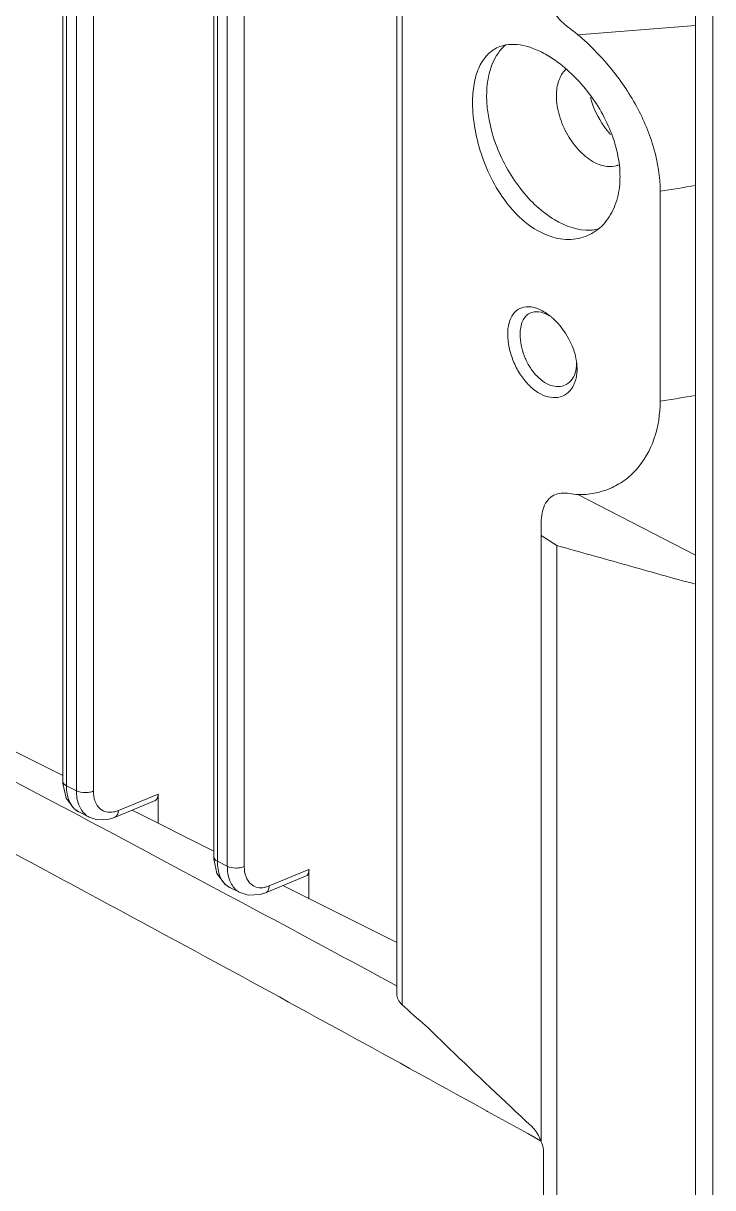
# Model space of a CAD drawing. Header units: millimetres. Extents: x 1177 to 4296, y 93 to 2298.
# Drawn here: x 3758.75 to 3787.18, y 1330.97 to 1378.99 of the extents above; entities that cross this region are included whole.
import ezdxf

# ---------------------------------------------------------------- set-up
doc = ezdxf.new("R2010")
doc.units = ezdxf.units.MM
doc.header["$LTSCALE"] = 0.1
doc.layers.get('0').update_dxf_attribs({"lineweight": 13})

msp = doc.modelspace()

# ---------------------------------------------------------------- linework, layer by layer
at = {"lineweight": 9}
for p, q in [((3787.179, 1487.104), (3787.179, 1149.354)), ((3774.149, 1338.958), (3774.149, 1464.202)), ((3774.372, 1338.514), (3774.372, 1463.741)), ((3786.472, 1355.857), (3786.472, 1442.46)), ((3760.381, 1347.716), (3760.381, 1431.021)), ((3760.527, 1347.54), (3760.527, 1430.844)), ((3760.94, 1430.638), (3760.94, 1347.334)), ((3761.637, 1430.633), (3761.637, 1347.329)), ((3766.603, 1344.605), (3766.603, 1427.909)), ((3766.75, 1344.428), (3766.75, 1427.733)), ((3767.162, 1427.526), (3767.162, 1344.222)), ((3767.86, 1427.522), (3767.86, 1344.218)), ((3781.62, 1378.513), (3786.472, 1378.898)), ((3785.011, 1372.059), (3785.011, 1363.407)), ((3781.579, 1364.88), (3781.584, 1364.727)), ((3781.62, 1359.552), (3786.472, 1357.048)), ((3780.108, 1332.858), (3780.111, 1357.858)), ((3780.111, 1357.858), (3780.744, 1357.449)), ((3780.744, 1286.434), (3780.744, 1357.449)), ((3786.472, 1268.406), (3786.472, 1355.857)), ((3757.008, 1349.646), (3760.381, 1347.96)), ((3757.306, 1348.288), (3760.017, 1346.855)), ((3760.381, 1347.717), (3760.382, 1347.636)), ((3760.382, 1347.636), (3760.511, 1347.037)), ((3760.527, 1347.54), (3760.94, 1347.334)), ((3760.511, 1347.037), (3760.843, 1346.588)), ((3762.515, 1346.24), (3764.165, 1346.92)), ((3762.669, 1346.521), (3764.308, 1347.196)), ((3764.308, 1347.196), (3764.308, 1345.996)), ((3760.017, 1346.855), (3761.045, 1346.31)), ((3760.843, 1346.588), (3761.038, 1346.462)), ((3761.037, 1346.463), (3761.47, 1346.247)), ((3763.231, 1346.535), (3766.603, 1344.849)), ((3761.045, 1346.31), (3761.465, 1346.086)), ((3761.465, 1346.249), (3761.798, 1346.143)), ((3761.465, 1346.249), (3761.47, 1346.247)), ((3761.465, 1346.086), (3762.287, 1345.65)), ((3762.287, 1345.65), (3763.798, 1344.846)), ((3763.798, 1344.846), (3764.229, 1344.616)), ((3764.229, 1344.616), (3767.161, 1343.05)), ((3766.603, 1344.605), (3766.605, 1344.525)), ((3766.605, 1344.525), (3766.734, 1343.926)), ((3766.75, 1344.428), (3767.162, 1344.222)), ((3768.891, 1343.41), (3770.53, 1344.085)), ((3770.53, 1344.085), (3770.53, 1342.885)), ((3766.734, 1343.926), (3767.066, 1343.477)), ((3768.738, 1343.129), (3770.388, 1343.809)), ((3767.066, 1343.477), (3767.261, 1343.351)), ((3767.259, 1343.352), (3767.692, 1343.135)), ((3767.688, 1343.138), (3768.021, 1343.031)), ((3767.688, 1343.138), (3767.692, 1343.135)), ((3769.453, 1343.424), (3774.149, 1341.076)), ((3767.161, 1343.05), (3767.58, 1342.826)), ((3767.58, 1342.826), (3768.398, 1342.387)), ((3763.557, 1341.957), (3763.437, 1342.021)), ((3763.736, 1341.86), (3763.557, 1341.957)), ((3764.16, 1341.63), (3763.736, 1341.86)), ((3764.584, 1341.4), (3764.16, 1341.63)), ((3765.462, 1340.925), (3764.584, 1341.4)), ((3774.149, 1339.285), (3774.061, 1339.329)), ((3777.851, 1334.139), (3777.749, 1334.196)), ((3777.895, 1334.114), (3777.851, 1334.139)), ((3779.548, 1333.199), (3777.895, 1334.114)), ((3780.084, 1332.902), (3779.548, 1333.199)), ((3780.2, 1332.451), (3780.2, 1311.735))]:
    msp.add_line(p, q, dxfattribs=at)
for points in [[(3761.798, 1346.143), (3762.293, 1346.167), (3762.515, 1346.24)], [(3768.021, 1343.031), (3768.516, 1343.056), (3768.738, 1343.129)]]:
    msp.add_lwpolyline(points, dxfattribs=at)
for centre, radius, start, end in [((3776.603, 1371.948), 6.866, 40.1532, 42.2478), ((3782.964, 1373.941), 0.865, 289.5239, 291.9703), ((3899.772, 664.731), 716.577, 99.097348, 99.21568), ((3778.938, 1364.985), 2.467, 49.9554, 52.9546), ((3778.8, 1364.822), 2.68, 45.65, 49.942), ((3779.403, 1364.719), 2.184, 6.274, 10.0511), ((3779.648, 1364.747), 1.937, 3.9226, 6.245), ((3780.806, 1364.69), 0.685, 296.5269, 305.635), ((3899.764, 656.119), 716.529, 99.097346, 99.215681), ((2972.124, -121.621), 1663.858, 61.602281, 61.943918), ((3761.362, 1347.113), 0.727, 235.4868, 243.4173), ((3761.826, 1346.956), 0.794, 229.521, 243.0022), ((3767.585, 1344.002), 0.727, 235.4868, 243.4173), ((3768.048, 1343.845), 0.794, 229.521, 243.0022), ((2879.369, -315.429), 1881.151, 61.600707, 61.796921), ((2934.268, -191.347), 1743.198, 61.061568, 61.522029)]:
    msp.add_arc(centre, radius, start, end, dxfattribs=at)
for centre, major_axis, ratio, start_param, end_param in [((3763.954, 1347.374), (-0.224, 0.448), 0.611425, -3.185781, -2.255396), ((3770.177, 1344.262), (-0.224, 0.448), 0.611425, -3.185781, -2.255396), ((3776.149, 1338.915), (2, -0.055), 0.478332, -3.128327, -2.651593), ((3802.471, 1344.859), (31.623, -0.877), 0.478332, -2.651593, -2.588756)]:
    msp.add_ellipse(centre, major_axis=major_axis, ratio=ratio, start_param=start_param, end_param=end_param, dxfattribs=at)
for points, knots in [([(3780.109, 1381.622), (3780.11, 1381.483), (3780.1, 1381.199), (3780.123, 1380.601), (3780.301, 1379.991), (3780.619, 1379.441), (3780.914, 1379.07), (3781.266, 1378.78), (3781.508, 1378.608), (3781.621, 1378.513)], [0, 0, 0, 0, 0.114987, 0.233648, 0.491748, 0.625782, 0.756062, 0.878734, 1, 1, 1, 1]), ([(3780.683, 1377.458), (3780.509, 1377.58), (3780.161, 1377.793), (3779.491, 1378.079), (3778.953, 1378.15), (3778.635, 1378.09)], [0, 0, 0, 0, 0.29197, 0.55609, 1, 1, 1, 1]), ([(3781.621, 1378.513), (3782.099, 1378.107), (3782.996, 1377.188), (3784.084, 1375.607), (3784.815, 1373.872), (3785.014, 1372.648), (3785.011, 1372.059)], [0, 0, 0, 0, 0.251345, 0.510975, 0.764202, 1, 1, 1, 1]), ([(3778.268, 1377.967), (3778.108, 1377.887), (3777.804, 1377.646), (3777.492, 1377.118), (3777.311, 1376.452), (3777.275, 1375.963), (3777.275, 1375.704)], [0, 0, 0, 0, 0.207379, 0.435777, 0.699431, 1, 1, 1, 1]), ([(3778.641, 1378.099), (3778.575, 1378.042), (3778.312, 1377.78), (3778.133, 1377.442), (3778.04, 1377.175)], [0, 0, 0, 0, 0.236218, 1, 1, 1, 1]), ([(3778.635, 1378.09), (3778.603, 1378.084), (3778.477, 1378.056), (3778.354, 1378.01), (3778.268, 1377.967)], [0, 0, 0, 0, 0.254246, 1, 1, 1, 1]), ([(3778.04, 1377.175), (3778.009, 1377.086), (3777.897, 1376.703), (3777.857, 1376.3), (3777.857, 1375.995)], [0, 0, 0, 0, 0.235186, 1, 1, 1, 1]), ([(3781.685, 1376.565), (3781.607, 1376.651), (3781.298, 1376.975), (3780.955, 1377.267), (3780.683, 1377.458)], [0, 0, 0, 0, 0.259773, 1, 1, 1, 1]), ([(3780.733, 1375.995), (3780.733, 1376.207), (3780.782, 1376.602), (3780.986, 1376.955), (3781.116, 1377.077)], [0, 0, 0, 0, 0.543525, 1, 1, 1, 1]), ([(3783.149, 1374.015), (3783.086, 1374.228), (3782.778, 1375.077), (3782.289, 1375.857), (3781.851, 1376.376)], [0, 0, 0, 0, 0.246554, 1, 1, 1, 1]), ([(3782.114, 1370.275), (3781.873, 1370.155), (3781.314, 1370.014), (3780.428, 1370.163), (3779.567, 1370.637), (3778.792, 1371.385), (3778.146, 1372.343), (3777.659, 1373.432), (3777.354, 1374.566), (3777.275, 1375.334), (3777.275, 1375.704)], [0, 0, 0, 0, 0.096278, 0.199339, 0.314352, 0.442578, 0.58141, 0.72543, 0.867625, 1, 1, 1, 1]), ([(3782.143, 1370.455), (3781.631, 1370.429), (3780.802, 1370.724), (3779.887, 1371.429), (3778.975, 1372.434), (3778.146, 1373.955), (3777.857, 1375.328), (3777.857, 1375.995)], [0, 0, 0, 0, 0.202532, 0.324496, 0.457274, 0.736429, 1, 1, 1, 1]), ([(3780.733, 1375.995), (3780.733, 1375.721), (3780.828, 1375.152), (3781.17, 1374.362), (3781.672, 1373.685), (3782.108, 1373.345), (3782.336, 1373.231)], [0, 0, 0, 0, 0.246792, 0.511785, 0.770324, 1, 1, 1, 1]), ([(3782.137, 1375.932), (3782.247, 1375.505), (3782.504, 1374.961), (3782.872, 1374.508), (3782.97, 1374.403)], [0, 0, 0, 0, 0.754714, 1, 1, 1, 1]), ([(3783.356, 1372.663), (3783.356, 1372.773), (3783.337, 1373.229), (3783.248, 1373.682), (3783.149, 1374.015)], [0, 0, 0, 0, 0.239789, 1, 1, 1, 1]), ([(3782.336, 1373.231), (3782.486, 1373.156), (3782.789, 1373.051), (3783.115, 1373.077), (3783.253, 1373.126)], [0, 0, 0, 0, 0.534426, 1, 1, 1, 1]), ([(3783.356, 1372.663), (3783.356, 1372.557), (3783.34, 1372.153), (3783.256, 1371.749), (3783.149, 1371.47)], [0, 0, 0, 0, 0.26228, 1, 1, 1, 1]), ([(3783.149, 1371.47), (3783.05, 1371.211), (3782.778, 1370.734), (3782.345, 1370.391), (3782.114, 1370.275)], [0, 0, 0, 0, 0.517969, 1, 1, 1, 1]), ([(3778.724, 1366.157), (3778.722, 1366.316), (3778.754, 1366.611), (3778.919, 1366.996), (3779.207, 1367.252), (3779.45, 1367.298), (3779.569, 1367.297)], [0, 0, 0, 0, 0.299801, 0.553858, 0.776011, 1, 1, 1, 1]), ([(3779.569, 1367.297), (3779.612, 1367.296), (3779.802, 1367.28), (3779.985, 1367.214), (3780.116, 1367.148)], [0, 0, 0, 0, 0.230578, 1, 1, 1, 1]), ([(3779.636, 1367.028), (3779.745, 1367.082), (3780.028, 1367.116), (3780.284, 1367.013), (3780.413, 1366.942)], [0, 0, 0, 0, 0.451839, 1, 1, 1, 1]), ([(3780.116, 1367.148), (3780.142, 1367.134), (3780.249, 1367.077), (3780.35, 1367.009), (3780.424, 1366.954)], [0, 0, 0, 0, 0.240528, 1, 1, 1, 1]), ([(3779.234, 1366.149), (3779.236, 1366.249), (3779.25, 1366.438), (3779.323, 1366.696), (3779.451, 1366.902), (3779.572, 1366.996), (3779.636, 1367.028)], [0, 0, 0, 0, 0.295949, 0.557333, 0.78795, 1, 1, 1, 1]), ([(3780.673, 1366.738), (3780.764, 1366.649), (3781.112, 1366.261), (3781.363, 1365.787), (3781.478, 1365.411)], [0, 0, 0, 0, 0.244801, 1, 1, 1, 1]), ([(3781.144, 1363.702), (3781.042, 1363.629), (3780.79, 1363.529), (3780.368, 1363.561), (3779.944, 1363.755), (3779.548, 1364.089), (3779.205, 1364.533), (3778.939, 1365.053), (3778.769, 1365.601), (3778.721, 1365.977), (3778.724, 1366.157)], [0, 0, 0, 0, 0.093411, 0.193279, 0.306466, 0.434619, 0.574893, 0.720944, 0.865758, 1, 1, 1, 1]), ([(3781.112, 1364.076), (3781.022, 1364.032), (3780.811, 1363.981), (3780.477, 1364.042), (3780.148, 1364.223), (3779.845, 1364.506), (3779.588, 1364.869), (3779.329, 1365.408), (3779.24, 1365.857), (3779.234, 1366.149)], [0, 0, 0, 0, 0.093963, 0.196168, 0.31176, 0.441239, 0.581333, 0.726089, 1, 1, 1, 1]), ([(3781.584, 1364.727), (3781.585, 1364.672), (3781.577, 1364.465), (3781.53, 1364.258), (3781.47, 1364.119)], [0, 0, 0, 0, 0.266364, 1, 1, 1, 1]), ([(3781.568, 1364.982), (3781.568, 1364.937), (3781.562, 1364.766), (3781.523, 1364.595), (3781.473, 1364.479)], [0, 0, 0, 0, 0.264102, 1, 1, 1, 1]), ([(3781.473, 1364.479), (3781.458, 1364.444), (3781.393, 1364.312), (3781.293, 1364.196), (3781.205, 1364.133)], [0, 0, 0, 0, 0.265231, 1, 1, 1, 1]), ([(3781.47, 1364.119), (3781.451, 1364.076), (3781.372, 1363.917), (3781.251, 1363.777), (3781.144, 1363.702)], [0, 0, 0, 0, 0.265174, 1, 1, 1, 1]), ([(3781.618, 1359.552), (3782.066, 1359.539), (3782.752, 1359.666), (3783.541, 1360.108), (3784.237, 1360.74), (3784.863, 1361.851), (3785.012, 1362.875), (3785.011, 1363.407)], [0, 0, 0, 0, 0.233981, 0.350901, 0.470118, 0.72159, 1, 1, 1, 1]), ([(3781.618, 1359.552), (3781.388, 1359.559), (3781.056, 1359.666), (3780.622, 1359.545), (3780.267, 1359.267), (3780.069, 1358.641), (3780.112, 1358.135), (3780.111, 1357.857)], [0, 0, 0, 0, 0.243059, 0.352805, 0.461054, 0.706564, 1, 1, 1, 1]), ([(3780.745, 1357.448), (3781.698, 1357.183), (3783.607, 1356.653), (3785.512, 1356.105), (3786.472, 1355.858)], [0, 0, 0, 0, 0.499489, 1, 1, 1, 1]), ([(3760.381, 1347.717), (3760.381, 1347.682), (3760.418, 1347.604), (3760.487, 1347.56), (3760.527, 1347.54)], [0, 0, 0, 0, 0.433638, 1, 1, 1, 1]), ([(3760.742, 1346.726), (3760.706, 1346.778), (3760.57, 1347.028), (3760.527, 1347.32), (3760.527, 1347.54)], [0, 0, 0, 0, 0.224494, 1, 1, 1, 1]), ([(3760.94, 1347.334), (3761.046, 1347.281), (3761.233, 1347.251), (3761.469, 1347.27), (3761.587, 1347.302), (3761.637, 1347.329)], [0, 0, 0, 0, 0.496425, 0.761892, 1, 1, 1, 1]), ([(3760.94, 1347.334), (3760.94, 1347.139), (3760.987, 1346.777), (3761.186, 1346.458), (3761.31, 1346.352)], [0, 0, 0, 0, 0.543008, 1, 1, 1, 1]), ([(3761.637, 1347.329), (3761.637, 1347.183), (3761.673, 1346.911), (3761.823, 1346.672), (3761.917, 1346.592)], [0, 0, 0, 0, 0.542318, 1, 1, 1, 1]), ([(3760.95, 1346.514), (3760.93, 1346.528), (3760.851, 1346.588), (3760.784, 1346.664), (3760.742, 1346.726)], [0, 0, 0, 0, 0.243632, 1, 1, 1, 1]), ([(3761.917, 1346.592), (3761.989, 1346.531), (3762.172, 1346.439), (3762.375, 1346.443), (3762.474, 1346.462)], [0, 0, 0, 0, 0.482954, 1, 1, 1, 1]), ([(3762.474, 1346.462), (3762.49, 1346.465), (3762.557, 1346.48), (3762.621, 1346.502), (3762.669, 1346.521)], [0, 0, 0, 0, 0.242184, 1, 1, 1, 1]), ([(3762.669, 1346.521), (3762.666, 1346.46), (3762.645, 1346.346), (3762.561, 1346.259), (3762.515, 1346.24)], [0, 0, 0, 0, 0.552524, 1, 1, 1, 1]), ([(3766.603, 1344.605), (3766.603, 1344.571), (3766.641, 1344.492), (3766.71, 1344.449), (3766.75, 1344.428)], [0, 0, 0, 0, 0.433638, 1, 1, 1, 1]), ([(3766.964, 1343.614), (3766.928, 1343.667), (3766.792, 1343.917), (3766.75, 1344.209), (3766.75, 1344.428)], [0, 0, 0, 0, 0.224494, 1, 1, 1, 1]), ([(3767.162, 1344.222), (3767.268, 1344.17), (3767.455, 1344.14), (3767.692, 1344.158), (3767.81, 1344.191), (3767.86, 1344.218)], [0, 0, 0, 0, 0.496425, 0.761892, 1, 1, 1, 1]), ([(3767.162, 1344.222), (3767.162, 1344.028), (3767.209, 1343.666), (3767.408, 1343.347), (3767.533, 1343.241)], [0, 0, 0, 0, 0.543008, 1, 1, 1, 1]), ([(3767.86, 1344.218), (3767.86, 1344.072), (3767.895, 1343.8), (3768.046, 1343.561), (3768.14, 1343.481)], [0, 0, 0, 0, 0.542318, 1, 1, 1, 1]), ([(3767.173, 1343.403), (3767.153, 1343.417), (3767.074, 1343.477), (3767.007, 1343.553), (3766.964, 1343.614)], [0, 0, 0, 0, 0.243632, 1, 1, 1, 1]), ([(3768.14, 1343.481), (3768.212, 1343.42), (3768.395, 1343.328), (3768.597, 1343.332), (3768.697, 1343.351)], [0, 0, 0, 0, 0.482954, 1, 1, 1, 1]), ([(3768.697, 1343.351), (3768.713, 1343.354), (3768.779, 1343.369), (3768.844, 1343.39), (3768.891, 1343.41)], [0, 0, 0, 0, 0.242184, 1, 1, 1, 1]), ([(3768.891, 1343.41), (3768.889, 1343.348), (3768.868, 1343.235), (3768.784, 1343.148), (3768.738, 1343.129)], [0, 0, 0, 0, 0.552524, 1, 1, 1, 1]), ([(3775.338, 1337.662), (3775.664, 1337.34), (3777.103, 1335.937), (3778.57, 1334.564), (3779.702, 1333.504)], [0, 0, 0, 0, 0.228255, 1, 1, 1, 1]), ([(3779.702, 1333.504), (3779.747, 1333.462), (3779.92, 1333.274), (3780.046, 1333.043), (3780.108, 1332.858)], [0, 0, 0, 0, 0.239169, 1, 1, 1, 1]), ([(3780.108, 1332.858), (3780.123, 1332.825), (3780.174, 1332.695), (3780.2, 1332.554), (3780.2, 1332.451)], [0, 0, 0, 0, 0.26051, 1, 1, 1, 1])]:
    msp.add_open_spline(points, degree=3, knots=knots, dxfattribs=at)
for points in [[(3782.432, 1370.492), (3782.337, 1370.472), (3782.24, 1370.459), (3782.143, 1370.455)], [(3781.478, 1365.411), (3781.509, 1365.309), (3781.534, 1365.205), (3781.553, 1365.1)]]:
    msp.add_open_spline(points, degree=3, dxfattribs=at)

doc.saveas('drawing.dxf')
